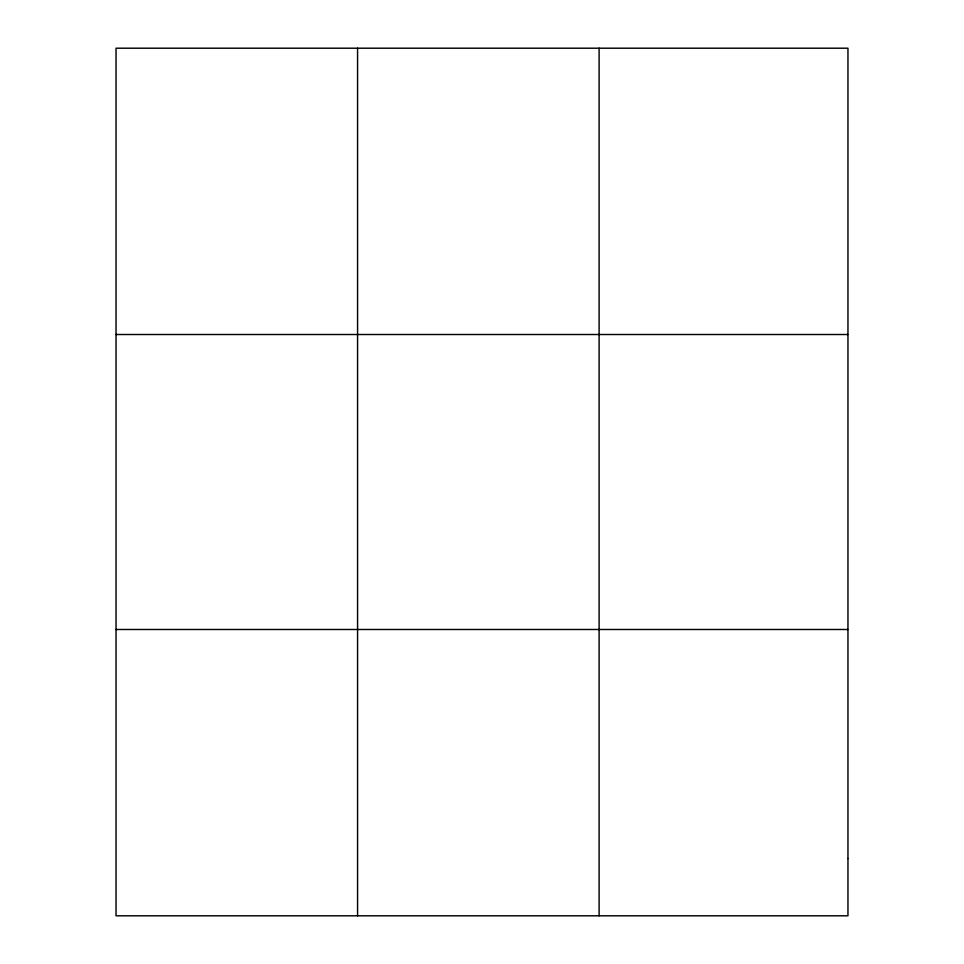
<?xml version="1.0" encoding="UTF-8"?>
<svg xmlns="http://www.w3.org/2000/svg" width="964" height="964" viewBox="0 0 964 964"><rect width="100%" height="100%" fill="white"/><g stroke="black" fill="none" stroke-linecap="round" stroke-linejoin="round"><path stroke-width="1.45" d="M357.572 48.2L357.572 915.8M599.102 48.2L599.102 915.8M116.041 334.508L847.959 334.508M116.041 629.492L847.959 629.492M847.959 858.538L847.959 915.8L116.041 915.8L116.041 48.2L847.959 48.2L847.959 858.538"/></g></svg>
